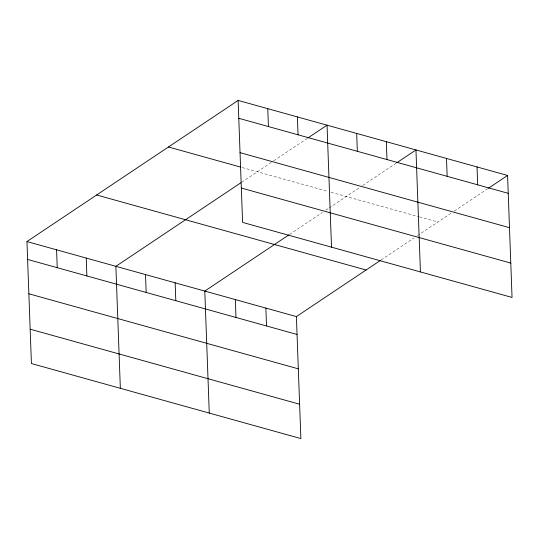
<?xml version="1.0" encoding="UTF-8"?>
<svg xmlns="http://www.w3.org/2000/svg" width="539" height="539" viewBox="0 0 539 539"><rect width="100%" height="100%" fill="white"/><g stroke="black" fill="none" stroke-linecap="round" stroke-linejoin="round"><path stroke-width="0.4" stroke-dasharray="2.69 2.02" d="M241.627 182.27L273.071 161.255M273.751 160.797L307.23 138.422M289.524 234.452L322.342 212.514M325.765 210.223L328.494 208.398M329.181 207.939L359.937 187.383M362.673 185.557L396.152 163.182M381.134 259.96L413.959 238.022M417.375 235.738L451.554 212.892M454.289 211.066L487.761 188.69M242.132 167.514L327.853 191.385M331.054 192.275L418.601 216.658M419.409 216.88L437.89 222.028"/><path stroke-width="0.81" d="M380.453 260.418L296.403 316.595L300.877 438.584L31.424 363.549L26.95 241.56L238.123 100.416L507.576 175.451L512.05 297.44L242.597 222.405L238.123 100.416M240.946 182.721L115.872 266.32L120.345 388.309M307.91 137.964L327.038 125.176L331.512 247.172M288.837 234.91L204.793 291.08L209.267 413.069M396.832 162.724L415.96 149.936L420.433 271.932M488.449 188.239L507.576 175.451M238.777 118.297L508.23 193.333M240.037 152.652L509.49 227.687M168.438 146.992L240.529 167.07M241.337 188.05L510.79 263.086M96.636 194.983L366.096 270.012M26.95 241.56L296.403 316.595M27.604 259.441L297.063 334.47M28.863 293.795L298.323 368.831M30.164 329.194L299.617 404.223M477.035 166.949L477.695 184.83M446.501 158.446L447.154 176.32M386.322 141.683L386.975 159.564M356.683 133.429L357.337 151.311M297.4 116.923L298.054 134.804M267.762 108.669L268.415 126.55M265.868 308.086L266.522 325.967M235.327 299.583L235.988 317.464M175.148 282.827L175.808 300.708M145.51 274.573L146.163 292.455M86.233 258.066L86.887 275.948M56.588 249.813L57.249 267.694"/></g></svg>
